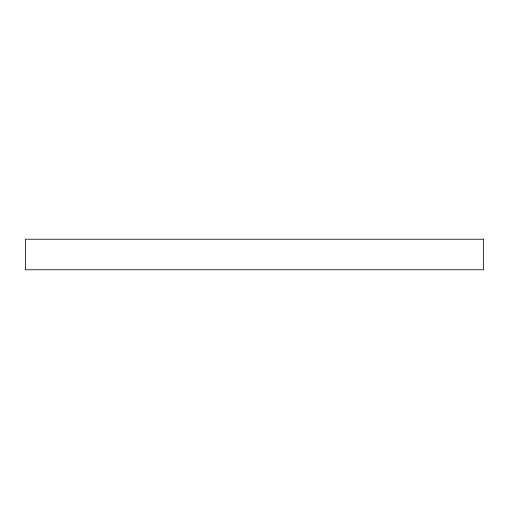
<?xml version="1.0" encoding="UTF-8"?>
<svg xmlns="http://www.w3.org/2000/svg" width="509" height="509" viewBox="0 0 509 509"><rect width="100%" height="100%" fill="white"/><g stroke="black" fill="none" stroke-linecap="round" stroke-linejoin="round"><path stroke-width="0.76" d="M483.55 239.23L25.45 239.23L25.45 269.77L483.55 269.77L483.55 239.23"/></g></svg>
